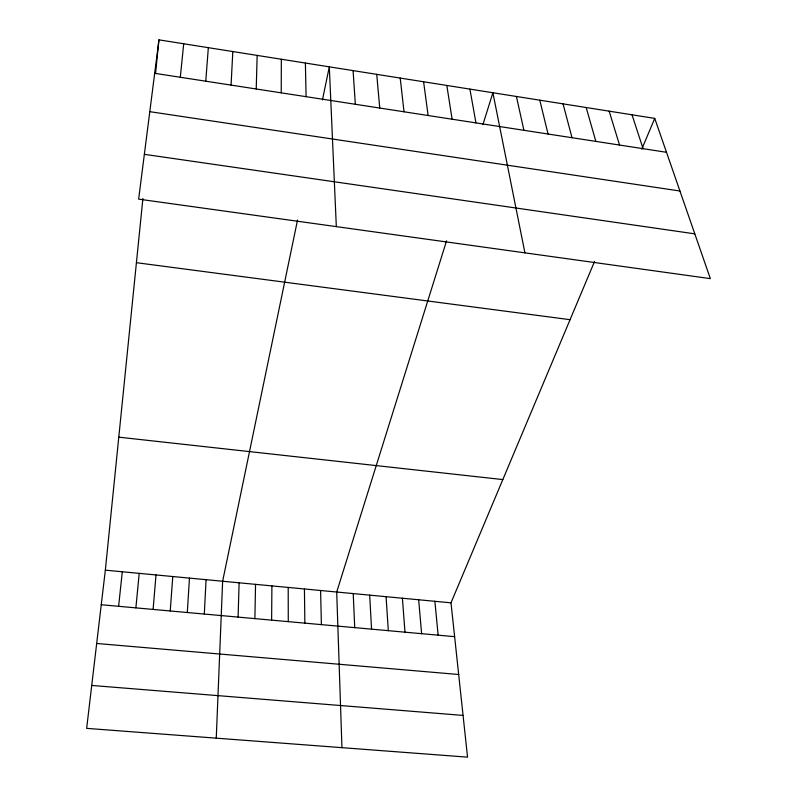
<?xml version="1.0" encoding="UTF-8"?>
<svg xmlns="http://www.w3.org/2000/svg" width="797" height="797" viewBox="0 0 797 797"><rect width="100%" height="100%" fill="white"/><g stroke="black" fill="none" stroke-linecap="round" stroke-linejoin="round"><path stroke-width="1.2" d="M281.231 92.841L281.341 59.237M271.618 620.136L271.907 585.895M254.891 618.621L255.548 584.35M256.226 88.985L257.152 55.401M238.094 617.107L239.12 582.796M216.256 738.161L222.632 581.242L297.53 220.052M231.07 85.11L232.814 51.556M204.311 614.049L206.074 579.678M187.305 612.514L189.457 578.104M170.239 610.97L172.77 576.53M205.765 81.194L208.336 47.671M153.104 609.426L156.013 574.946M135.888 607.872L139.196 573.362M594.582 261.396L450.992 602.821L467.54 757.15L86.654 728.368L105.343 570.164L142.902 198.523M155.535 73.563L158.942 39.85L654.736 118.384L710.346 278.631L138.648 199.14L158.942 39.85M180.301 77.269L183.708 43.775M118.614 606.308L122.3 571.768M322.446 99.914L329.31 66.838L336.324 226.627M446.569 240.794L336.703 592.022L341.953 747.666M482.902 124.661L492.885 92.741L524.914 252.848M641.784 149.169L654.736 118.384M91.725 685.45L463.067 715.417M96.686 643.478L458.683 674.501M101.259 604.744L454.619 636.664M105.343 570.164L450.992 602.821M118.783 437.164L502.827 479.575M136.417 262.691L570.064 319.687M144.357 154.329L694.805 233.85M149.796 111.67L679.941 191.011M154.678 73.314L666.501 152.297M632.011 114.778L643.089 148.69M609.157 111.162L619.538 145.054M586.174 107.525L595.847 141.398M563.051 103.859L572.017 137.722M539.798 100.173L548.037 134.016M516.406 96.467L523.918 130.3M469.911 89.105L475.948 122.897M446.818 85.448L452.108 119.221M423.586 81.772L428.138 115.515M400.214 78.066L404.019 111.789M434.863 601.297L438.141 635.179M376.722 74.34L379.751 108.053M418.664 599.762L421.603 633.685M402.405 598.228L404.986 632.18M353.081 70.604L355.342 104.287M386.077 596.684L388.308 630.676M369.678 595.14L371.551 629.162M353.22 593.586L354.735 627.637M320.593 590.497L321.39 624.629M305.39 63.043L306.078 96.676M304.424 588.973L304.862 623.134M288.195 587.439L288.275 621.64"/></g></svg>
